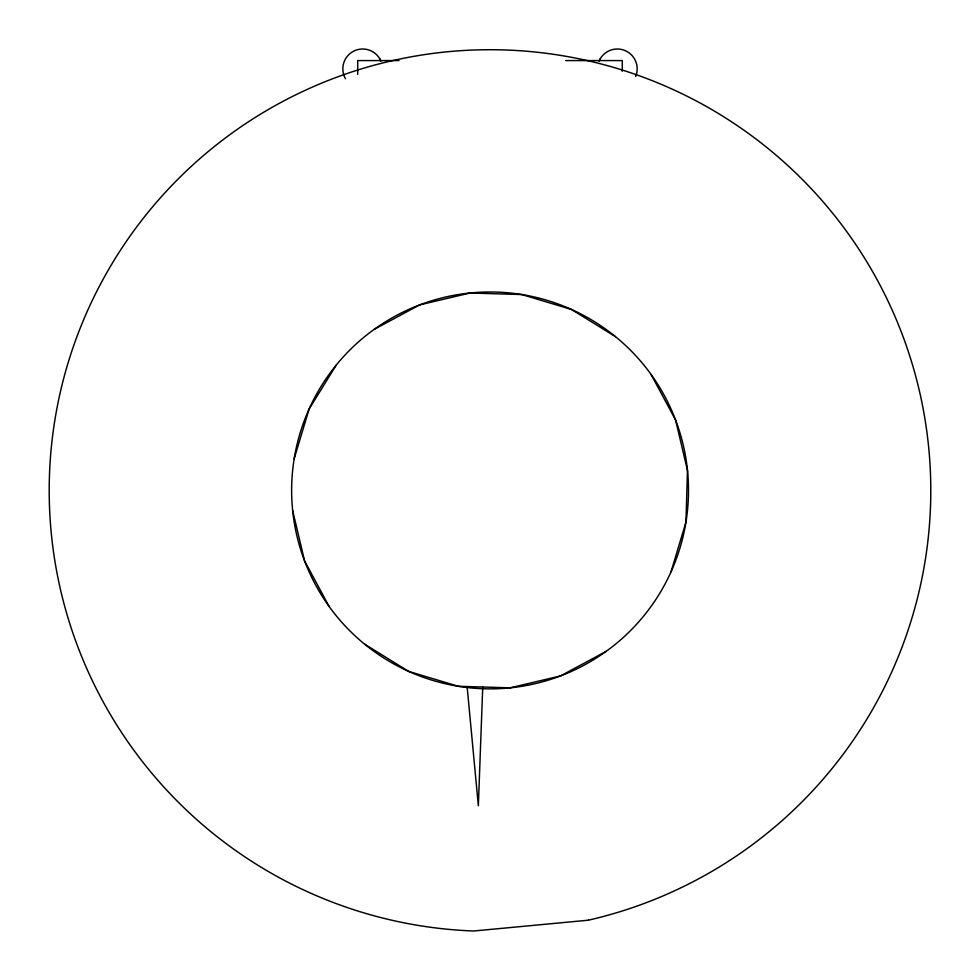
<?xml version="1.0" encoding="UTF-8"?>
<svg xmlns="http://www.w3.org/2000/svg" width="980" height="980" viewBox="0 0 980 980"><rect width="100%" height="100%" fill="white"/><g stroke="black" fill="none" stroke-linecap="round" stroke-linejoin="round"><path stroke-width="1.47" d="M482.736 686.992L478.35 805.781L467.166 687.078M294.196 458.677L309.092 409.064L336.312 364.989M671.043 571.793L685.939 522.181L687.482 470.4L675.575 419.991L651.026 374.372M599.454 60.576L600.14 58.923M374.017 329.476L419.624 304.915L470.045 293.008L521.826 294.551L571.438 309.447L615.501 336.667M606.118 651.382L560.511 675.931L510.09 687.838L458.322 686.294L408.697 671.41L364.634 644.179A198.425 198.425 0 0 1 419.624 304.915A198.425 198.425 0 0 1 685.939 522.181A198.425 198.425 0 0 1 364.634 644.179M399.007 60.576L357.712 60.576L357.712 74.358M565.705 60.576L622.288 60.576L622.288 71.295M329.109 606.473L304.56 560.866L292.653 510.458M379.86 58.923L380.546 60.576M345.487 78.767A19.845 19.845 0 0 1 353.902 51.046A19.845 19.845 0 0 1 381.012 61.25M598.988 61.25A19.845 19.845 0 0 1 624.922 50.507A19.845 19.845 0 0 1 635.665 76.44M588.282 920.208L473.72 931A440.792 440.792 0 0 1 97.657 289.59A440.792 440.792 0 0 1 837.9 219.839A440.792 440.792 0 0 1 588.282 920.208"/></g></svg>
